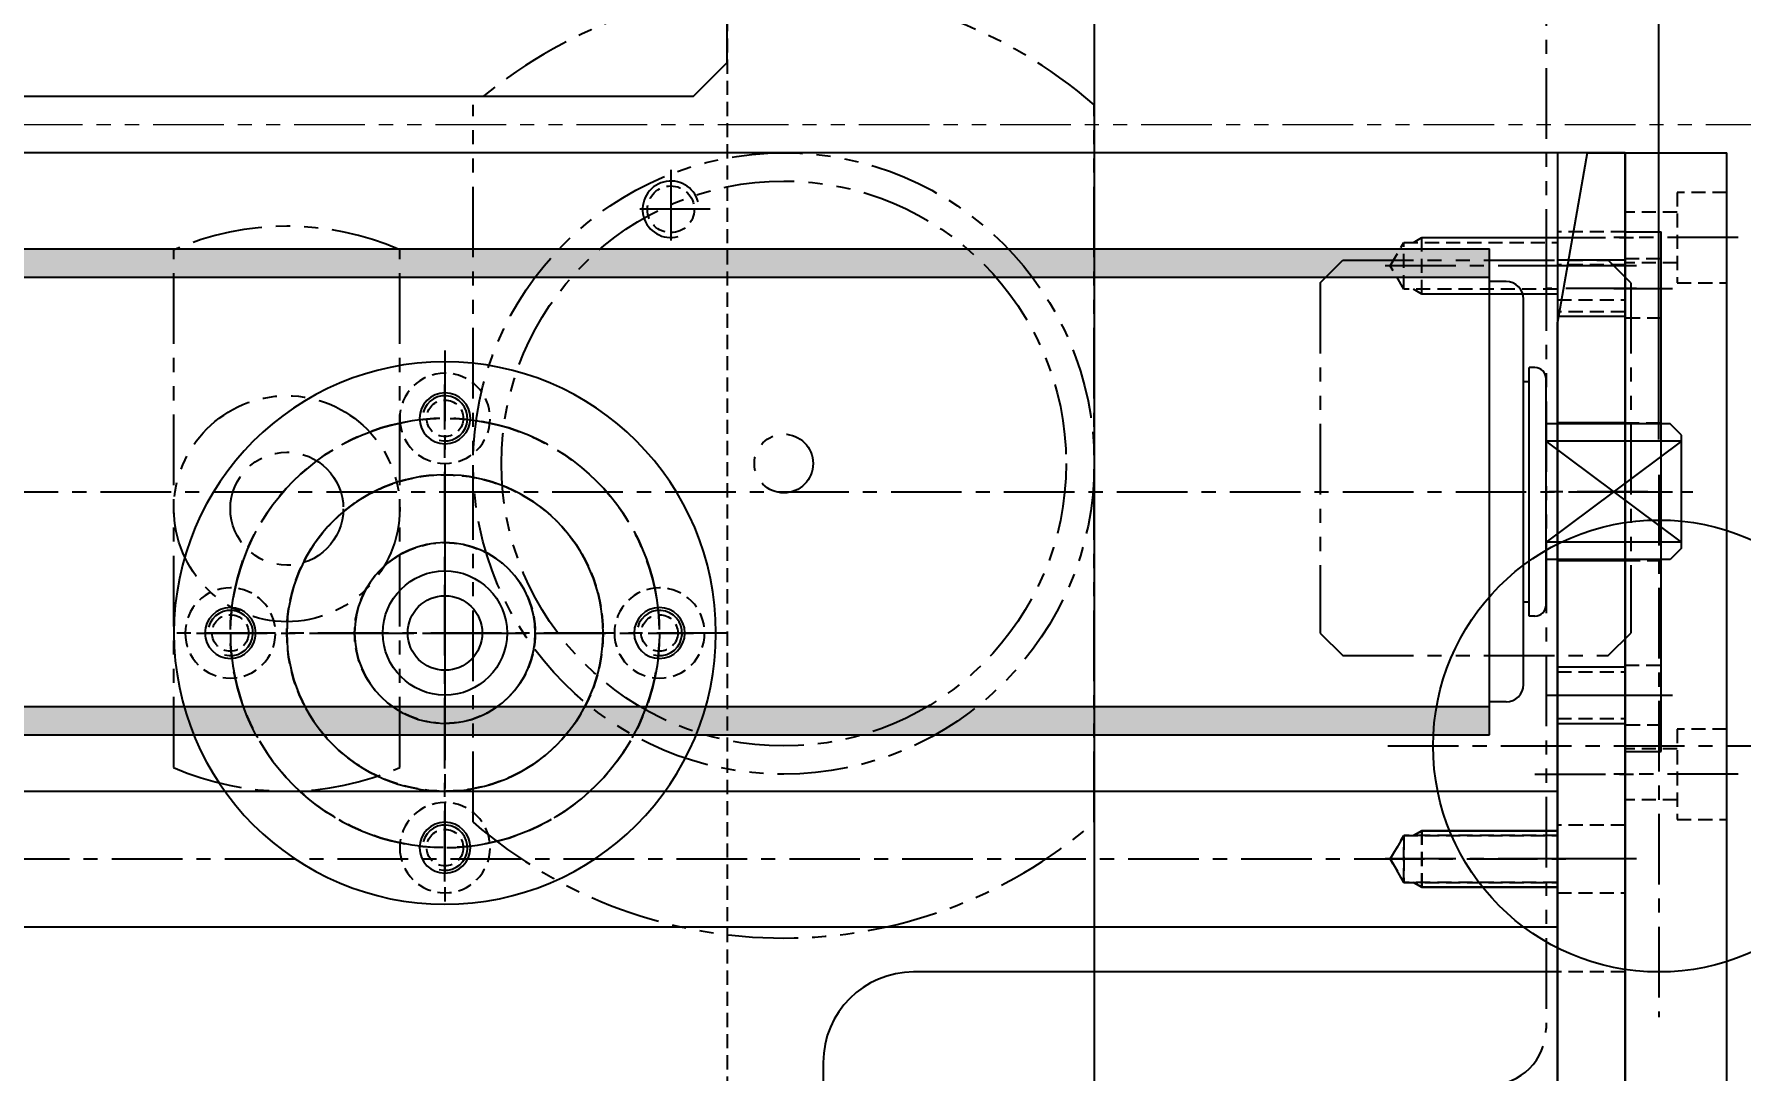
# Model space of a CAD drawing. Header units: inches. Extents: x 0 to 77285, y -118 to 40065.
# Drawn here: x 69517.8 to 69669, y 25997.3 to 26089 of the extents above; entities that cross this region are included whole.
import ezdxf

# ---------------------------------------------------------------- set-up
doc = ezdxf.new("R2010")
doc.units = ezdxf.units.IN
doc.header["$LTSCALE"] = 5
doc.header["$MEASUREMENT"] = 0
for name, pattern in [('CENTER', [2, 1.25, -0.25, 0.25, -0.25]), ('HIDDEN', [0.375, 0.25, -0.125]), ('PHANTOM', [2.5, 1.25, -0.25, 0.25, -0.25, 0.25, -0.25])]:
    doc.linetypes.add(name, pattern=pattern)
for name, color, linetype in [('11', 1, 'CENTER'), ('22', 2, 'HIDDEN'), ('44', 4, 'Continuous'), ('66', 6, 'PHANTOM'), ('77', 40, 'HIDDEN'), ('A', 8, 'Continuous'), ('B', 123, 'Continuous'), ('G', 231, 'Continuous'), ('T', 3, 'Continuous'), ('Y', 60, 'Continuous')]:
    doc.layers.add(name, color=color, linetype=linetype)
doc.layers.add('33', color=3, linetype='PHANTOM', lineweight=9)
doc.styles.add('SCI', font='')
doc.styles.get('SCI').set_extended_font_data('Gulim')
doc.dimstyles.new('SCH', dxfattribs={"dimtxt": 2.5, "dimasz": 2, "dimexe": 1.25, "dimexo": 0.625, "dimtad": 1, "dimdec": 8, "dimtxsty": 'SCI', "dimcen": 2.5, "dimclrd": 4, "dimclre": 4, "dimclrt": 7, "dimadec": 8, "dimazin": 2, "dimtfac": 1, "dimtdec": 8, "dimtmove": 0, "dimatfit": 3, "dimfxl": 1, "dimarcsym": 0})

# ---------------------------------------------------------------- blocks, each defined once
blk = doc.blocks.new('A$C2aceb25b')
blk.add_line((0, -45), (466.01, -45))
blk = doc.blocks.new('A$C04c2e51b')
at = {"layer": '33'}
blk.add_blockref('A$C2aceb25b', (-466.01, 0), dxfattribs=at)
blk = doc.blocks.new('A$Cfded4892')
for p, q in [((182.5, 162.5), (182.5, 133)), ((87.5, 83.25), (87.5, 146.74)), ((142.5, 83.25), (142.5, 146.74)), ((61, 88.09), (61, 133.91)), ((81, 88.09), (81, 133.91)), ((162.5, 131), (164.5, 133)), ((164.5, 133), (188, 133)), ((182.5, 133), (182.5, 98)), ((190, 131), (188, 133)), ((162.5, 131), (162.5, 100)), ((190, 131), (190, 100)), ((162.5, 100), (164.5, 98)), ((188, 98), (190, 100)), ((164.5, 98), (188, 98)), ((182.5, 98), (182.5, 65))]:
    blk.add_line(p, q)
for centre, radius in [((115, 115), 27.5), ((115, 115), 25), ((115, 115), 25), ((71, 111), 10), ((115, 115), 2.6), ((71, 111), 5)]:
    blk.add_circle(centre, radius)
for centre, radius, start, end in [((115, 115), 42, 49.0984, 130.9016), ((71, 111), 25, 66.4218, 113.5782), ((71, 111), 25, 246.3634, 293.5782), ((115, 115), 42, 229.0984, 310.9016), ((177.5, 65), 5, 270, 0)]:
    blk.add_arc(centre, radius, start, end)
blk = doc.blocks.new('A$C2e1bd1ee')
h = blk.add_hatch(color=256)
h.dxf.hatch_style = 1
h.paths.add_polyline_path([(355, 21.5), (0, 21.5), (0, 19), (355, 19)])
h.paths.add_polyline_path([(355, -19), (0, -19), (0, -21.5), (355, -21.5)])
for p, q in [((0, 21.5), (355, 21.5)), ((355, -21.5), (355, 21.5)), ((0, 19), (355, 19)), ((356.46, 18.6), (355, 18.6)), ((358, -17.06), (358, 17.06)), ((358.5, -11), (358.5, 11)), ((359, 11), (358.5, 11)), ((358, 9.75), (358.5, 9.75)), ((360, -10), (360, 10)), ((371, 6), (360, 6)), ((372, 5), (371, 6)), ((372, -5), (372, 5)), ((372, 4.47), (360, 4.47)), ((372, 4.47), (360, -4.47)), ((372, -4.47), (360, 4.47)), ((372, -4.47), (360, -4.47)), ((371, -6), (360, -6)), ((372, -5), (371, -6)), ((358, -9.75), (358.5, -9.75)), ((359, -11), (358.5, -11)), ((0, -19), (355, -19)), ((356.46, -18.6), (355, -18.6)), ((0, -21.5), (355, -21.5))]:
    blk.add_line(p, q)
for centre, radius, start, end in [((356.46, 17.06), 1.54, 0, 90), ((359, 10), 1, 0, 90), ((359, -10), 1, 270, 0), ((356.46, -17.06), 1.54, 270, 0)]:
    blk.add_arc(centre, radius, start, end)
at = {"layer": '11'}
blk.add_line((-18, 0), (373, 0), dxfattribs=at)
blk = doc.blocks.new('A$Cd50d4a04')
for p, q in [((-30, -6), (-30, 0)), ((-30, 0), (80, 0)), ((-6.1, -6), (-6.1, 0)), ((6.1, -6), (6.1, 0)), ((80, -6), (80, 0)), ((-30, -6), (80, -6))]:
    blk.add_line(p, q)
at = {"layer": '11'}
for p, q in [((-22.5, 2), (-22.5, -8)), ((0, -8), (0, 2)), ((25, 2), (25, -8)), ((72.5, 2), (72.5, -8)), ((-20, -7), (-20, 1)), ((-20, -7), (-20, 1)), ((-18, -7), (-18, 1)), ((18, 1), (18, -7)), ((32.5, -7), (32.5, 1)), ((32.5, -7), (32.5, 1))]:
    blk.add_line(p, q, dxfattribs=at)
at = {"layer": '22'}
for p, q in [((-20.07, -6), (-20.07, 0)), ((-15.93, -6), (-15.93, 0)), ((15.93, 0), (15.93, -6)), ((20.07, 0), (20.07, -6)), ((42.5, -6), (42.5, 0))]:
    blk.add_line(p, q, dxfattribs=at)
at = {"layer": '77'}
for p, q in [((-23, -6), (-23, 0)), ((-17, 0), (-17, -6)), ((29.5, -6), (29.5, 0)), ((35.5, 0), (35.5, -6))]:
    blk.add_line(p, q, dxfattribs=at)
at = {"layer": 'T'}
for p, q in [((-20.5, -6), (-20.5, 0)), ((-15.5, -6), (-15.5, 0)), ((15.5, 0), (15.5, -6)), ((20.5, 0), (20.5, -6))]:
    blk.add_line(p, q, dxfattribs=at)
blk = doc.blocks.new('A$Cb2619749')
for p, q in [((-7.5, 3.36), (7.5, 6)), ((87.5, 6, 0), (7.5, 6)), ((102.5, 3.36, 0), (87.5, 6, 0)), ((-7.5, 3.36), (-7.5, -9)), ((102.5, 3.36, 0), (102.5, -9, 0)), ((102.5, 0, 0), (-7.5, 0)), ((102.5, -9, 0), (-7.5, -9))]:
    blk.add_line(p, q)
at = {"layer": '11'}
for p, q in [((0, -10), (0, 1)), ((47.5, -10, 0), (47.5, 1, 0)), ((95, -10, 0), (95, 1, 0))]:
    blk.add_line(p, q, dxfattribs=at)
at = {"layer": '22'}
for p, q in [((-2.25, -4.6), (-2.25, 0)), ((2.25, -4.6), (2.25, 0)), ((45.25, -4.6, 0), (45.25, 0, 0)), ((49.75, -4.6, 0), (49.75, 0, 0)), ((92.75, -4.6, 0), (92.75, 0, 0)), ((97.25, -4.6, 0), (97.25, 0, 0)), ((-4, -9), (-4, -4.6)), ((-4, -4.6), (4, -4.6)), ((4, -4.6), (4, -9)), ((43.5, -9, 0), (43.5, -4.6, 0)), ((43.5, -4.6, 0), (51.5, -4.6, 0)), ((51.5, -4.6, 0), (51.5, -9, 0)), ((91, -9, 0), (91, -4.6, 0)), ((91, -4.6, 0), (99, -4.6, 0)), ((99, -4.6, 0), (99, -9, 0))]:
    blk.add_line(p, q, dxfattribs=at)
blk = doc.blocks.new('A$C8ed1b21d')
for p, q in [((367, 0), (0, 0)), ((367, 0), (367, -72.5)), ((367, -72.5), (310, -72.5)), ((302, -80.5), (302, -204.5))]:
    blk.add_line(p, q)
for radius in [5.5, 3.3]:
    blk.add_circle((268.5, -42.5, 0), radius)
blk.add_arc((310, -80.5), 8, 90, 180)
at = {"layer": '11'}
for p, q in [((368, -10), (351.21, -10)), ((268.5, -33.5, 0), (268.5, -51.5, 0)), ((259.5, -42.5, 0), (277.5, -42.5, 0)), ((368, -62.5), (351.21, -62.5))]:
    blk.add_line(p, q, dxfattribs=at)
at = {"layer": '22'}
for p, q in [((355, -12.5), (355, -7.5)), ((352.21, -10), (353.4, -7.93)), ((353.4, -7.93), (367, -7.93)), ((353.4, -12.07), (353.4, -7.93)), ((353.4, -12.07), (352.21, -10)), ((367, -12.07), (353.4, -12.07)), ((352.21, -62.5), (353.4, -60.43)), ((353.4, -60.43), (367, -60.43)), ((353.4, -64.57), (353.4, -60.43)), ((355, -65), (355, -60)), ((353.4, -64.57), (352.21, -62.5)), ((367, -64.57), (353.4, -64.57))]:
    blk.add_line(p, q, dxfattribs=at)
blk.add_circle((268.5, -42.5, 0), 8, dxfattribs=at)
at = {"layer": 'T'}
for p, q in [((354.25, -7.93), (355, -7.5)), ((355, -7.5), (367, -7.5)), ((355, -12.5), (354.25, -12.07)), ((367, -12.5), (355, -12.5)), ((354.25, -60.43), (355, -60)), ((355, -60), (367, -60)), ((355, -65), (354.25, -64.57)), ((367, -65), (355, -65))]:
    blk.add_line(p, q, dxfattribs=at)
blk = doc.blocks.new('A$Cb8b4a96a')
for p, q in [((0, 6), (367, 6)), ((367, -6), (367, 6)), ((0, -6), (367, -6))]:
    blk.add_line(p, q)
at = {"layer": '11'}
blk.add_line((-1, 0), (368, 0), dxfattribs=at)
at = {"layer": '22'}
for p, q in [((353.4, 2.07), (352.21, 0)), ((367, 2.07), (353.4, 2.07)), ((353.4, 2.07), (353.4, -2.07)), ((355, 2.5), (355, -2.5)), ((352.21, 0), (353.4, -2.07)), ((353.4, -2.07), (367, -2.07))]:
    blk.add_line(p, q, dxfattribs=at)
at = {"layer": 'T'}
for p, q in [((355, 2.5), (354.25, 2.07)), ((367, 2.5), (355, 2.5)), ((354.25, -2.07), (355, -2.5)), ((355, -2.5), (367, -2.5))]:
    blk.add_line(p, q, dxfattribs=at)
blk = doc.blocks.new('A$Cabf963c1')
blk.add_line((110, 184.5), (110, -184.5))
for centre, radius in [((105, 137.5, 0), 2.07), ((85, 119, 0), 1.62), ((85, 100, 0), 14), ((66, 100, 0), 1.62), ((104, 100, 0), 1.62), ((85, 81, 0), 1.62)]:
    blk.add_circle(centre, radius)
at = {"layer": '11'}
for p, q in [((105, 141, 0), (105, 134, 0)), ((108.5, 137.5, 0), (101.5, 137.5, 0)), ((85, 78, 0), (85, 122, 0)), ((63, 100, 0), (107, 100, 0))]:
    blk.add_line(p, q, dxfattribs=at)
blk.add_circle((85, 100, 0), 19, dxfattribs=at)
at = {"layer": 'T'}
for centre, radius, start, end in [((105, 137.5, 0), 2.5, 15, 285), ((85, 119, 0), 2, 255, 165), ((66, 100, 0), 2, 255, 165), ((104, 100, 0), 2, 255, 165), ((85, 81, 0), 2, 255, 165)]:
    blk.add_arc(centre, radius, start, end, dxfattribs=at)
blk = doc.blocks.new('A$C8cd69f33')
for centre, radius in [((0, 0), 24), ((0, 19), 2.25), ((0, 0), 14), ((0, 0), 8), ((-19, 0), 2.25), ((19, 0), 2.25), ((0, -19), 2.25)]:
    blk.add_circle(centre, radius)
at = {"layer": '11'}
for p, q in [((0, 25), (0, -25)), ((-25, 0), (25, 0))]:
    blk.add_line(p, q, dxfattribs=at)
blk.add_circle((0, 0), 19, dxfattribs=at)
at = {"layer": '22'}
for centre in [(0, 19), (-19, 0), (19, 0), (0, -19)]:
    blk.add_circle(centre, 4, dxfattribs=at)
blk = doc.blocks.new('A$C08521c32')
for p, q in [((-107, 20, 0), (107, 20, 0)), ((107, 20, 0), (110, 17, 0)), ((110, 17, 0), (110, -17, 0))]:
    blk.add_line(p, q)
blk = doc.blocks.new('A$C872dc677')
for p, q in [((-23, 3.2), (-23, 0)), ((-23, 3.2), (23, 3.2)), ((23, 3.2), (23, 0)), ((-23, 0), (23, 0))]:
    blk.add_line(p, q)
at = {"layer": '11'}
for p, q in [((-18, 4.2), (-18, -1)), ((0, 4.2), (0, -1)), ((18, 4.2), (18, -1))]:
    blk.add_line(p, q, dxfattribs=at)
at = {"layer": '22'}
for p, q in [((-20.65, 0), (-20.65, 3.2)), ((-15.35, 3.2), (-15.35, 0)), ((-6.1, 0), (-6.1, 3.2)), ((6.1, 3.2), (6.1, 0)), ((15.35, 0), (15.35, 3.2)), ((20.65, 3.2), (20.65, 0))]:
    blk.add_line(p, q, dxfattribs=at)
blk = doc.blocks.new('A$C740f11e8')
for name, p, xscale, rotation in [('A$C08521c32', (0, 167.5), -1, 180), ('A$Cd50d4a04', (183.5, 112.5), -1.000000000000008, 90)]:
    blk.add_blockref(name, p, dxfattribs=dict(xscale=xscale, rotation=rotation))
for name, p in [('A$C8ed1b21d', (-183.5, 142.5)), ('A$Cb8b4a96a', (-183.5, 80))]:
    blk.add_blockref(name, p)
at = {"layer": '22'}
blk.add_blockref('A$Cabf963c1', (0, 0), dxfattribs=at)
at = {"layer": '44', "xscale": -1}
blk.add_blockref('A$C8cd69f33', (85, 100, 0), dxfattribs=at)
at = {"layer": 'B'}
blk.add_blockref('A$C2e1bd1ee', (-177.5, 112.5), dxfattribs=at)
at = {"layer": 'G', "xscale": -1.000000000000008, "rotation": 90}
blk.add_blockref('A$Cb2619749', (189.5, 135), dxfattribs=at)
at = {"layer": 'Y', "rotation": 90}
blk.add_blockref('A$C872dc677', (192.7, 112.5), dxfattribs=at)
blk = doc.blocks.new('A$C2005a4a9')
blk.add_line((-50, 190, 2129.45), (-50, -190, 2129.45))
blk.add_circle((0, 90), 20)
at = {"layer": '11'}
for p, q in [((0, 114), (0, 66)), ((-24, 90), (24, 90))]:
    blk.add_line(p, q, dxfattribs=at)
blk = doc.blocks.new('A$C93861574')
blk.add_blockref('A$C2005a4a9', (0, 0))
blk = doc.blocks.new('A$Ca5de7116')
blk.add_blockref('A$C740f11e8', (0, 0))
at = {"layer": 'A'}
blk.add_blockref('A$C93861574', (192.5, 0, 0), dxfattribs=at)
blk = doc.blocks.new('*D745')
at = {"color": 4, "lineweight": -2, "transparency": 16777216}
for p, q in [((69469.22, 26129.65), (69469.22, 26173.18)), ((69661.72, 26053.15), (69661.72, 26173.18)), ((69479.22, 26166.93), (69651.72, 26166.93))]:
    blk.add_line(p, q, dxfattribs=at)
at = {"color": 4, "transparency": 16777216}
for points in [[(69479.22, 26168.59), (69479.22, 26165.26), (69469.22, 26166.93)], [(69651.72, 26168.59), (69651.72, 26165.26), (69661.72, 26166.93)]]:
    blk.add_solid(points, dxfattribs=at)
at = {"layer": 'Defpoints', "color": 0, "transparency": 16777216}
for p in [(69661.72, 26166.93), (69469.22, 26126.52, 0), (69661.72, 26050.02)]:
    blk.add_point(p, dxfattribs=at)
at = {"color": 7, "transparency": 16777216, "insert": (69565.47, 26177.24), "char_height": 12.5, "attachment_point": 5, "style": 'SCI'}
blk.add_mtext('192,5', dxfattribs=at)

msp = doc.modelspace()

# ---------------------------------------------------------------- block references
msp.add_blockref('A$Ca5de7116', (69469.22286911, 25936.02195487, 0))
at = {"layer": '66'}
for name, p in [('A$Cfded4892', (69469.22286911, 25936.02195487, 0)), ('A$C04c2e51b', (69719.39352379, 26126.02195487))]:
    msp.add_blockref(name, p, dxfattribs=at)

# ---------------------------------------------------------------- dimensions: what is measured, and where the dimension line sits
dim = msp.add_linear_dim(base=(69661.7228691058, 26166.9259625494), p1=(69469.2228691058, 26126.5219548665, 0.0000000019), p2=(69661.7228691058, 26050.0219548665), dimstyle='SCH', override={"dimscale": 5, "dimcen": 1})
dim.commit()
dim.dimension.update_dxf_attribs({"geometry": '*D745', "text_midpoint": (69565.4728691058, 26177.2413753324)})

doc.saveas('drawing.dxf')
